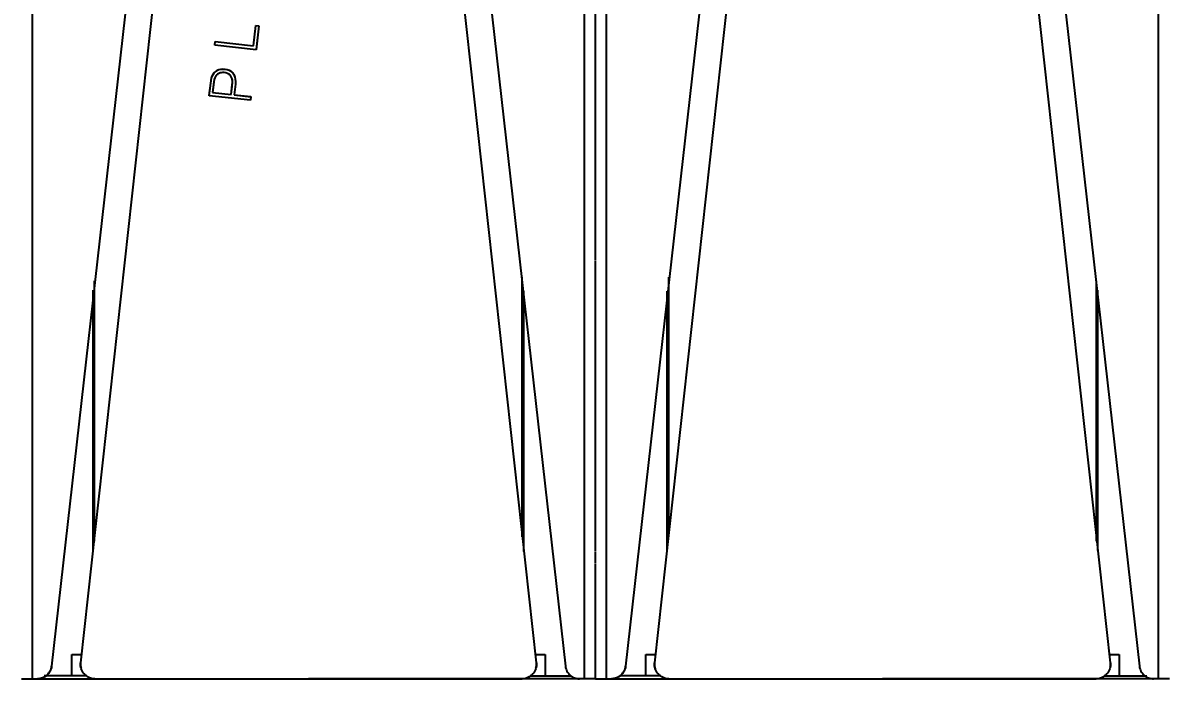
# Model space of a CAD drawing. Header units: millimetres. Extents: x 10782 to 23587, y 24555 to 29687.
# Drawn here: x 21617 to 22415, y 27633 to 28094 of the extents above; entities that cross this region are included whole.
import ezdxf

# ---------------------------------------------------------------- set-up
doc = ezdxf.new("R2010")
doc.units = ezdxf.units.MM
doc.header["$LTSCALE"] = 3
doc.layers.add('DomyÅ›lny', color=7, linetype='Continuous')
doc.styles.get("Standard").update_dxf_attribs({"font": 'arial.ttf'})
doc.dimstyles.new('MATEUSZ', dxfattribs={"dimtxt": 35, "dimasz": 16, "dimexe": 0.18, "dimexo": 0.0625, "dimgap": 0.09, "dimtad": 0, "dimdec": 0, "dimdsep": 46, "dimtxsty": 'Standard', "dimblk": 'DOT', "dimcen": 0.09, "dimse1": 1, "dimse2": 1, "dimadec": 0, "dimazin": 0, "dimtfac": 1, "dimtdec": 0, "dimtofl": 0, "dimtmove": 0, "dimatfit": 3, "dimfxl": 1, "dimtolj": 1, "dimtzin": 0, "dimlwd": 9, "dimlwe": 9, "dimarcsym": 0})

# ---------------------------------------------------------------- blocks, each defined once
blk = doc.blocks.new('_Dot')
at = {"color": 0, "linetype": 'ByBlock', "lineweight": -2}
blk.add_line((-0.5, 0), (-1, 0), dxfattribs=at)
at = {"color": 0, "linetype": 'ByBlock', "const_width": 0.5}
blk.add_lwpolyline([(-0.25, 0, 1), (0.25, 0, 1)], format="xyb", close=True, dxfattribs=at)
blk = doc.blocks.new('*D68')
at = {"color": 0, "lineweight": 9, "transparency": 16777216}
for p, q in [((21231.55, 27391.24), (22162.96, 27391.24)), ((23199.55, 27391.24), (22268.14, 27391.24))]:
    blk.add_line(p, q, dxfattribs=at)
at = {"layer": 'Defpoints', "color": 0, "transparency": 16777216}
for p in [(21215.55, 27637.16), (23215.55, 27637.16), (23215.55, 27391.24)]:
    blk.add_point(p, dxfattribs=at)
at = {"color": 0, "lineweight": 9, "transparency": 16777216, "xscale": 16, "yscale": 16, "zscale": 16, "rotation": 180}
blk.add_blockref('_Dot', (21215.55, 27391.24), dxfattribs=at)
at = {"color": 0, "lineweight": 9, "transparency": 16777216, "xscale": 16, "yscale": 16, "zscale": 16}
blk.add_blockref('_Dot', (23215.55, 27391.24), dxfattribs=at)
at = {"color": 0, "transparency": 16777216, "insert": (22215.55, 27391.24), "char_height": 35, "attachment_point": 5}
blk.add_mtext('\\A1;2000', dxfattribs=at)
blk = doc.blocks.new('*D69')
at = {"color": 0, "lineweight": 9, "transparency": 16777216}
for p, q in [((21231.55, 27500.17), (21379.86, 27500.17)), ((21600.34, 27500.17), (21452.03, 27500.17))]:
    blk.add_line(p, q, dxfattribs=at)
at = {"layer": 'Defpoints', "color": 0, "transparency": 16777216}
for p in [(21215.55, 27637.16), (21616.34, 27637.16), (21616.34, 27500.17)]:
    blk.add_point(p, dxfattribs=at)
at = {"color": 0, "lineweight": 9, "transparency": 16777216, "xscale": 16, "yscale": 16, "zscale": 16, "rotation": 180}
blk.add_blockref('_Dot', (21215.55, 27500.17), dxfattribs=at)
at = {"color": 0, "lineweight": 9, "transparency": 16777216, "xscale": 16, "yscale": 16, "zscale": 16}
blk.add_blockref('_Dot', (21616.34, 27500.17), dxfattribs=at)
at = {"color": 0, "transparency": 16777216, "insert": (21415.94, 27500.17), "char_height": 35, "attachment_point": 5}
blk.add_mtext('\\A1;401', dxfattribs=at)

msp = doc.modelspace()

# ---------------------------------------------------------------- linework, layer by layer
at = {"layer": 'DomyÅ›lny'}
for p, q in [((21623.31, 27637.16), (21623.31, 28345.95)), ((22007.79, 27637.16), (22007.79, 28345.95)), ((22023.31, 27637.16), (22023.31, 28345.95)), ((22407.79, 27637.16), (22407.79, 28345.95)), ((21729.04, 28308.19), (21656.74, 27648.36)), ((21729.04, 28308.06), (21656.74, 27648.23)), ((21974.35, 27648.36), (21902.05, 28308.19)), ((21974.35, 27648.23), (21902.05, 28308.06)), ((22129.04, 28308.19), (22056.74, 27648.36)), ((22129.04, 28308.06), (22056.74, 27648.23)), ((22374.35, 27648.36), (22302.05, 28308.19)), ((22374.35, 27648.23), (22302.05, 28308.06)), ((21709.22, 28290.24), (21636.55, 27646.04)), ((21921.87, 28290.24), (21994.55, 27646.04)), ((22109.22, 28290.24), (22036.55, 27646.04)), ((22321.87, 28290.24), (22394.55, 27646.04)), ((22015.55, 27928.78), (22015.55, 28114.27)), ((21777.3, 28078.54), (21778.85, 28092.74)), ((21777.3, 28078.47), (21778.85, 28092.67)), ((21778.85, 28092.74), (21780.91, 28092.51)), ((21778.85, 28092.67), (21780.91, 28092.45)), ((21780.91, 28092.51), (21779.09, 28075.87)), ((21780.91, 28092.45), (21779.09, 28075.8)), ((21750.28, 28079.01), (21750.55, 28081.46)), ((21750.28, 28078.94), (21750.55, 28081.39)), ((21779.09, 28075.8), (21750.28, 28078.94)), ((21750.55, 28081.46), (21777.3, 28078.54)), ((21750.55, 28081.39), (21777.3, 28078.47)), ((21777.3, 28078.54), (21777.3, 28078.47)), ((21764.67, 28053.55), (21764.67, 28053.49)), ((21775.23, 28040.55), (21746.41, 28043.7)), ((21748.76, 28045.96), (21761.7, 28044.55)), ((21748.76, 28045.96), (21748.76, 28045.9)), ((21748.76, 28045.9), (21761.7, 28044.49)), ((21761.7, 28044.55), (21761.7, 28044.49)), ((21763.76, 28044.33), (21775.49, 28043.05)), ((21763.76, 28044.26), (21775.49, 28042.98)), ((21775.49, 28043.05), (21775.23, 28040.62)), ((21775.49, 28042.98), (21775.23, 28040.55)), ((21775.49, 28043.05), (21775.49, 28042.98)), ((22015.55, 27920.46), (22015.55, 27928.42)), ((21666.55, 27733.16), (21666.55, 27914.68)), ((21964.55, 27736.05), (21964.55, 27917.21)), ((22015.55, 27734.61), (22015.55, 27920.1)), ((22066.55, 27736.05), (22066.55, 27917.21)), ((22364.55, 27733.16), (22364.55, 27914.68)), ((21665.55, 27726.65), (21665.55, 27908.17)), ((21965.55, 27725.93), (21965.55, 27907.45)), ((22065.55, 27725.93), (22065.55, 27907.45)), ((22365.55, 27726.65), (22365.55, 27908.17)), ((22015.55, 27726.29), (22015.55, 27734.25)), ((22015.55, 27717.97), (22015.55, 27725.93)), ((22015.55, 27637.16), (22015.55, 27717.61)), ((21650.55, 27639.16), (21650.55, 27654.16)), ((21650.55, 27654.16), (21657.39, 27654.16)), ((21973.7, 27654.16), (21980.55, 27654.16)), ((21980.55, 27654.16), (21980.55, 27639.16)), ((22050.55, 27639.16), (22050.55, 27654.16)), ((22050.55, 27654.16), (22057.39, 27654.16)), ((22373.7, 27654.16), (22380.55, 27654.16)), ((22380.55, 27654.16), (22380.55, 27639.16)), ((21623.31, 27637.16), (21626.61, 27637.16)), ((21626.52, 27637.16), (21815.55, 27637.16)), ((21660.68, 27639.16), (21631.36, 27639.16)), ((21666.68, 27637.16), (21964.41, 27637.16)), ((22004.57, 27637.16), (21815.55, 27637.16)), ((21970.42, 27639.16), (21998.48, 27639.16)), ((22007.79, 27637.16), (22004.48, 27637.16)), ((22023.31, 27637.16), (22026.61, 27637.16)), ((22026.52, 27637.16), (22215.55, 27637.16)), ((22060.68, 27639.16), (22032.61, 27639.16)), ((22066.68, 27637.16), (22364.41, 27637.16)), ((22404.57, 27637.16), (22215.55, 27637.16)), ((22370.42, 27639.16), (22399.74, 27639.16)), ((22407.79, 27637.16), (22404.48, 27637.16))]:
    msp.add_line(p, q, dxfattribs=at)
for points in [[(21746.41, 28043.76, 0), (21747.94, 28055.94, 0), (21748.44, 28057.36, 0), (21749.1, 28058.63, 0), (21749.92, 28059.73, 0), (21750.89, 28060.67, 0), (21751.42, 28061.06, 0), (21751.98, 28061.41, 0), (21752.57, 28061.7, 0), (21753.18, 28061.94, 0), (21754.49, 28062.25, 0), (21755.91, 28062.36, 0), (21757.44, 28062.26, 0), (21758.9, 28061.97, 0), (21760.21, 28061.51, 0), (21761.35, 28060.87, 0), (21761.87, 28060.49, 0), (21762.34, 28060.06, 0), (21762.77, 28059.59, 0), (21763.17, 28059.08, 0), (21763.52, 28058.53, 0), (21763.82, 28057.94, 0), (21764.29, 28056.65, 0), (21764.57, 28055.2, 0), (21764.67, 28053.61, 0), (21764.58, 28051.86, 0), (21763.76, 28044.33, 0)], [(21746.41, 28043.7, 0), (21747.94, 28055.87, 0), (21748.44, 28057.3, 0), (21749.1, 28058.56, 0), (21749.92, 28059.66, 0), (21750.89, 28060.6, 0), (21751.42, 28061, 0), (21751.98, 28061.34, 0), (21752.57, 28061.63, 0), (21753.18, 28061.87, 0), (21754.49, 28062.19, 0), (21755.91, 28062.3, 0), (21757.44, 28062.19, 0), (21758.9, 28061.9, 0), (21760.21, 28061.44, 0), (21761.35, 28060.81, 0), (21761.87, 28060.42, 0), (21762.34, 28060, 0), (21762.77, 28059.53, 0), (21763.17, 28059.02, 0), (21763.52, 28058.46, 0), (21763.82, 28057.87, 0), (21764.29, 28056.58, 0), (21764.57, 28055.14, 0), (21764.67, 28053.54, 0), (21764.58, 28051.8, 0), (21763.76, 28044.26, 0)], [(21761.7, 28044.49, 0), (21762.22, 28049.23, 0), (21762.48, 28051.6, 0), (21762.58, 28052.95, 0), (21762.54, 28054.24, 0), (21762.34, 28055.41, 0), (21761.98, 28056.44, 0), (21761.74, 28056.91, 0), (21761.47, 28057.35, 0), (21761.15, 28057.76, 0), (21760.81, 28058.13, 0), (21760.43, 28058.47, 0), (21760.02, 28058.77, 0), (21759.57, 28059.03, 0), (21759.1, 28059.26, 0), (21758.05, 28059.6, 0), (21756.87, 28059.8, 0), (21755.69, 28059.84, 0), (21754.59, 28059.72, 0), (21754.07, 28059.59, 0), (21753.58, 28059.42, 0), (21753.1, 28059.21, 0), (21752.65, 28058.96, 0), (21752.22, 28058.67, 0), (21751.81, 28058.33, 0), (21751.43, 28057.96, 0), (21751.09, 28057.55, 0), (21750.78, 28057.1, 0), (21750.26, 28056.09, 0), (21749.87, 28054.94, 0), (21749.61, 28053.63, 0), (21748.76, 28045.9, 0)], [(21749.87, 28055, 0), (21748.76, 28045.96, 0)], [(21761.7, 28044.55, 0), (21762.3, 28050.01, 0), (21762.58, 28052.9, 0), (21762.53, 28054.38, 0), (21762.43, 28055.06, 0), (21762.28, 28055.7, 0)], [(21636.55, 27646.04, 0), (21636.4, 27645.12, 0), (21636.17, 27644.21, 0), (21635.85, 27643.34, 0), (21635.46, 27642.5, 0), (21634.99, 27641.7, 0), (21634.45, 27640.96, 0), (21633.85, 27640.27, 0), (21633.2, 27639.64, 0), (21632.49, 27639.07, 0), (21631.73, 27638.57, 0), (21630.94, 27638.15, 0), (21630.11, 27637.79, 0), (21629.26, 27637.52, 0), (21628.39, 27637.32, 0), (21627.52, 27637.2, 0), (21626.61, 27637.16, 0)], [(21626.61, 27637.16, 0), (21627.55, 27637.21, 0), (21628.48, 27637.34, 0), (21629.38, 27637.56, 0), (21630.26, 27637.85, 0), (21631.11, 27638.23, 0), (21631.91, 27638.68, 0), (21632.66, 27639.2, 0), (21633.36, 27639.78, 0), (21634, 27640.43, 0), (21634.58, 27641.12, 0), (21635.09, 27641.86, 0), (21635.53, 27642.65, 0), (21635.9, 27643.45, 0), (21636.19, 27644.3, 0), (21636.41, 27645.15, 0), (21636.55, 27646.04, 0)], [(21656.74, 27648.36, 0), (21656.68, 27647.42, 0), (21656.71, 27646.47, 0), (21656.84, 27645.52, 0), (21657.05, 27644.58, 0)], [(21666.68, 27637.16, 0), (21665.65, 27637.22, 0), (21664.62, 27637.38, 0), (21663.6, 27637.65, 0), (21662.6, 27638.03, 0), (21661.66, 27638.51, 0), (21660.77, 27639.09, 0), (21659.96, 27639.75, 0), (21659.24, 27640.48, 0), (21658.59, 27641.28, 0), (21658.02, 27642.16, 0), (21657.54, 27643.1, 0), (21657.16, 27644.09, 0), (21656.89, 27645.12, 0), (21656.73, 27646.16, 0), (21656.68, 27647.2, 0), (21656.74, 27648.23, 0)], [(21974.35, 27648.23, 0), (21974.41, 27647.2, 0), (21974.36, 27646.16, 0), (21974.2, 27645.12, 0), (21973.93, 27644.09, 0), (21973.55, 27643.1, 0), (21973.07, 27642.16, 0), (21972.5, 27641.28, 0), (21971.86, 27640.48, 0), (21971.13, 27639.75, 0), (21970.32, 27639.09, 0), (21969.44, 27638.51, 0), (21968.49, 27638.03, 0), (21967.5, 27637.65, 0), (21966.47, 27637.38, 0), (21965.44, 27637.22, 0), (21964.41, 27637.16, 0)], [(21974.05, 27644.6, 0), (21974.26, 27645.54, 0), (21974.38, 27646.48, 0), (21974.41, 27647.43, 0), (21974.35, 27648.36, 0)], [(21994.55, 27646.04, 0), (21994.7, 27645.12, 0), (21994.93, 27644.21, 0), (21995.24, 27643.34, 0), (21995.64, 27642.5, 0), (21996.1, 27641.7, 0), (21996.64, 27640.96, 0), (21997.24, 27640.27, 0), (21997.9, 27639.64, 0), (21998.61, 27639.07, 0), (21999.36, 27638.57, 0), (22000.16, 27638.15, 0), (22000.99, 27637.79, 0), (22001.83, 27637.52, 0), (22002.71, 27637.32, 0), (22003.58, 27637.2, 0), (22004.48, 27637.16, 0)], [(22036.55, 27646.04, 0), (22036.4, 27645.12, 0), (22036.17, 27644.21, 0), (22035.85, 27643.34, 0), (22035.46, 27642.5, 0), (22034.99, 27641.7, 0), (22034.45, 27640.96, 0), (22033.85, 27640.27, 0), (22033.2, 27639.64, 0), (22032.49, 27639.07, 0), (22031.73, 27638.57, 0), (22030.94, 27638.15, 0), (22030.11, 27637.79, 0), (22029.26, 27637.52, 0), (22028.39, 27637.32, 0), (22027.52, 27637.2, 0), (22026.61, 27637.16, 0)], [(22026.61, 27637.16, 0), (22027.55, 27637.21, 0), (22028.48, 27637.34, 0), (22029.38, 27637.56, 0), (22030.26, 27637.85, 0), (22031.11, 27638.23, 0), (22031.91, 27638.68, 0), (22032.66, 27639.2, 0), (22033.36, 27639.78, 0), (22034, 27640.43, 0), (22034.58, 27641.12, 0), (22035.09, 27641.86, 0), (22035.53, 27642.65, 0), (22035.9, 27643.45, 0), (22036.19, 27644.3, 0), (22036.41, 27645.15, 0), (22036.55, 27646.04, 0)], [(22056.74, 27648.36, 0), (22056.68, 27647.32, 0), (22056.73, 27646.26, 0), (22056.9, 27645.2, 0), (22057.18, 27644.16, 0)], [(22066.68, 27637.16, 0), (22065.65, 27637.22, 0), (22064.62, 27637.38, 0), (22063.6, 27637.65, 0), (22062.6, 27638.03, 0), (22061.66, 27638.51, 0), (22060.77, 27639.09, 0), (22059.96, 27639.75, 0), (22059.24, 27640.48, 0), (22058.59, 27641.28, 0), (22058.02, 27642.16, 0), (22057.54, 27643.1, 0), (22057.16, 27644.09, 0), (22056.89, 27645.12, 0), (22056.73, 27646.16, 0), (22056.68, 27647.2, 0), (22056.74, 27648.23, 0)], [(22374.35, 27648.23, 0), (22374.41, 27647.2, 0), (22374.36, 27646.16, 0), (22374.2, 27645.12, 0), (22373.93, 27644.09, 0), (22373.55, 27643.1, 0), (22373.07, 27642.16, 0), (22372.5, 27641.28, 0), (22371.86, 27640.48, 0), (22371.13, 27639.75, 0), (22370.32, 27639.09, 0), (22369.44, 27638.51, 0), (22368.49, 27638.03, 0), (22367.5, 27637.65, 0), (22366.47, 27637.38, 0), (22365.44, 27637.22, 0), (22364.41, 27637.16, 0)], [(22374.13, 27644.91, 0), (22374.3, 27645.78, 0), (22374.39, 27646.64, 0), (22374.35, 27648.36, 0)], [(22394.55, 27646.04, 0), (22394.7, 27645.12, 0), (22394.93, 27644.21, 0), (22395.24, 27643.34, 0), (22395.64, 27642.5, 0), (22396.1, 27641.7, 0), (22396.64, 27640.96, 0), (22397.24, 27640.27, 0), (22397.9, 27639.64, 0), (22398.61, 27639.07, 0), (22399.36, 27638.57, 0), (22400.16, 27638.15, 0), (22400.99, 27637.79, 0), (22401.83, 27637.52, 0), (22402.71, 27637.32, 0), (22403.58, 27637.2, 0), (22404.48, 27637.16, 0)], [(21615.55, 27637.16, 0), (21615.55, 27637.16, 0), (21615.55, 27637.16, 0), (21615.55, 27637.16, 0), (21615.55, 27637.16, 0), (21615.55, 27637.16, 0), (21615.55, 27637.16, 0), (21615.55, 27637.16, 0), (21615.55, 27637.16, 0), (21615.55, 27637.16, 0), (21615.55, 27637.16, 0), (21615.56, 27637.16, 0), (21615.69, 27637.16, 0), (21616.34, 27637.16, 0), (21623.31, 27637.16, 0)], [(22015.55, 27637.16, 0), (22015.55, 27637.16, 0), (22015.55, 27637.16, 0), (22015.55, 27637.16, 0), (22015.55, 27637.16, 0), (22015.55, 27637.16, 0), (22015.55, 27637.16, 0), (22015.55, 27637.16, 0), (22015.55, 27637.16, 0), (22015.55, 27637.16, 0), (22015.54, 27637.16, 0), (22015.53, 27637.16, 0), (22015.4, 27637.16, 0), (22014.75, 27637.16, 0), (22007.79, 27637.16, 0)], [(22015.55, 27637.16, 0), (22015.55, 27637.16, 0), (22015.55, 27637.16, 0), (22015.55, 27637.16, 0), (22015.55, 27637.16, 0), (22015.55, 27637.16, 0), (22015.55, 27637.16, 0), (22015.55, 27637.16, 0), (22015.55, 27637.16, 0), (22015.55, 27637.16, 0), (22015.55, 27637.16, 0), (22015.56, 27637.16, 0), (22015.69, 27637.16, 0), (22016.34, 27637.16, 0), (22023.31, 27637.16, 0)], [(22415.55, 27637.16, 0), (22415.55, 27637.16, 0), (22415.55, 27637.16, 0), (22415.55, 27637.16, 0), (22415.55, 27637.16, 0), (22415.55, 27637.16, 0), (22415.55, 27637.16, 0), (22415.55, 27637.16, 0), (22415.55, 27637.16, 0), (22415.55, 27637.16, 0), (22415.54, 27637.16, 0), (22415.53, 27637.16, 0), (22415.4, 27637.16, 0), (22414.75, 27637.16, 0), (22407.79, 27637.16, 0)]]:
    msp.add_polyline3d(points, dxfattribs=at)

# ---------------------------------------------------------------- dimensions: what is measured, and where the dimension line sits
for base, p2, picture, middle in [((23215.55, 27391.24), (23215.55, 27637.16), '*D68', (22215.55, 27391.24)), ((21616.34, 27500.17), (21616.34, 27637.16), '*D69', (21415.94, 27500.17))]:
    dim = msp.add_linear_dim(base=base, p1=(21215.55, 27637.16), p2=p2, dimstyle='MATEUSZ')
    dim.commit()
    dim.dimension.update_dxf_attribs({"geometry": picture, "text_midpoint": middle})

doc.saveas('drawing.dxf')
